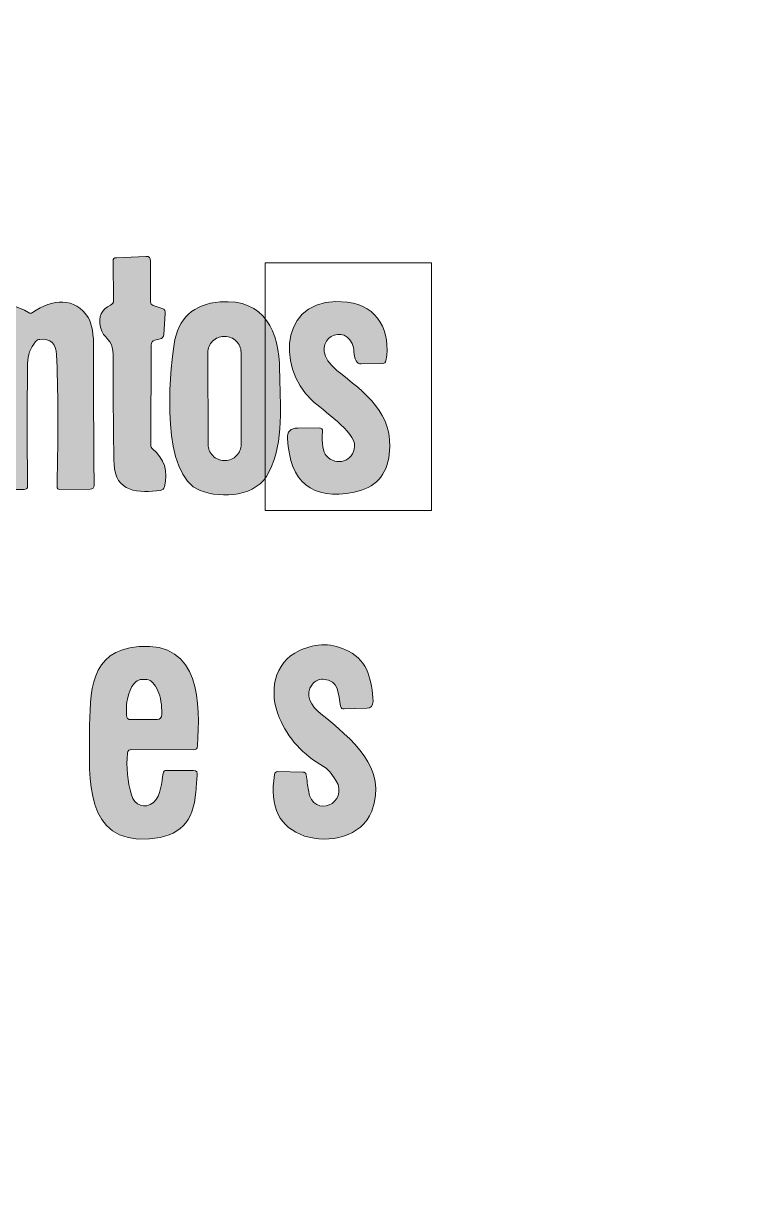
# Model space of a CAD drawing. Header units: millimetres. Extents: x 6 to 133, y 303 to 393.
# Drawn here: x 108.86 to 112.14, y 313.79 to 319.11 of the extents above; entities that cross this region are included whole.
import ezdxf

# ---------------------------------------------------------------- set-up
doc = ezdxf.new("R2010")
doc.units = ezdxf.units.MM
doc.header["$MEASUREMENT"] = 0

# ---------------------------------------------------------------- blocks, each defined once
blk = doc.blocks.new('block 2')
at = {"color": 188, "lineweight": 35, "true_color": 0x161224}
blk.add_open_spline([(21.4184, 393.1407), (21.4184, 393.1407), (6.4183, 303.1407), (6.4183, 303.1407), (6.4183, 303.1407), (118.7994, 303.1407), (118.7994, 303.1407), (118.7994, 303.1407), (133.0232, 388.4831), (133.0232, 388.4831), (133.3864, 390.6622), (131.9143, 392.7231), (129.7352, 393.0863), (129.5179, 393.1225), (129.298, 393.1407), (129.0776, 393.1407), (129.0776, 393.1407), (21.4184, 393.1407), (21.4184, 393.1407)], degree=3, knots=[0, 0, 0, 0, 1, 1, 1, 2, 2, 2, 3, 3, 3, 4, 4, 4, 5, 5, 5, 6, 6, 6, 6], dxfattribs=at)
blk = doc.blocks.new('block 139')
at = {"true_color": 0x161225}
h = blk.add_hatch(color=188, dxfattribs=at)
h.dxf.hatch_style = 2
edge = h.paths.add_edge_path()
edge.add_spline(control_points=[(107.2776, 319.6901), (106.9857, 320.104), (107.0401, 320.7256), (107.2277, 321.1707), (107.4586, 321.7145), (107.8692, 321.9998), (108.4597, 322.0286), (108.7805, 322.0441), (108.9969, 321.76), (109.0047, 321.4515), (109.0169, 321.0319), (108.6217, 320.6945), (108.2566, 320.5624), (108.1556, 320.5258), (108.0535, 320.4947), (107.948, 320.4681), (107.9403, 320.4659), (107.9347, 320.4603), (107.9336, 320.4514), (107.8992, 320.1229), (108.1833, 319.5846), (108.5052, 319.4903), (108.6417, 319.4503), (108.7938, 319.4958), (108.927, 319.5424), (109.4775, 319.7345), (110.0036, 320.1174), (110.3188, 320.6135), (110.3432, 320.6501), (110.3665, 320.6756), (110.3909, 320.6879), (110.4686, 320.7278), (110.6373, 320.7589), (110.5619, 320.5913), (110.4609, 320.3671), (110.321, 320.1718), (110.1401, 320.0053), (109.6784, 319.5791), (109.1323, 319.3349), (108.503, 319.275), (108.0901, 319.235), (107.6772, 319.3116), (107.3675, 319.599), (107.3609, 319.6046), (107.3542, 319.6057), (107.3465, 319.6024), (107.2987, 319.5846), (107.2377, 319.5724), (107.1633, 319.5669), (106.7815, 319.5358), (106.4685, 319.6679), (106.2388, 319.9609), (106.1467, 320.0785), (105.9935, 320.4082), (105.7948, 320.2761), (105.6883, 320.205), (105.6017, 320.1063), (105.5373, 319.982), (105.2521, 319.4315), (104.9702, 318.7211), (104.4463, 318.3571), (104.0678, 318.0951), (103.666, 318.2738), (103.4074, 318.5957), (103.3253, 318.6989), (103.2698, 318.8132), (103.2409, 318.9387), (103.1266, 319.437), (103.2021, 319.9131), (103.4673, 320.3693), (103.8425, 321.0108), (104.4907, 321.2484), (105.2021, 321.1906), (105.5162, 321.1651), (105.7793, 321.1085), (106.0379, 320.9531), (106.0656, 320.9376), (106.0745, 320.9165), (106.0667, 320.891), (106.0645, 320.8821), (106.059, 320.8754), (106.0512, 320.8721), (105.9336, 320.8222), (105.8403, 320.8244), (105.7127, 320.8721), (105.5029, 320.9509), (105.2498, 321.0242), (105.0367, 320.9886), (104.6572, 320.9276), (104.5606, 320.6668), (104.4141, 320.3049), (104.2976, 320.0175), (103.8602, 318.821), (104.1355, 318.6046), (104.3708, 318.4192), (104.7138, 319.0874), (104.7926, 319.2361), (105.0145, 319.6501), (105.1899, 320.0275), (105.4663, 320.3549), (105.6072, 320.5236), (105.7216, 320.5802), (105.9347, 320.5835), (106.0379, 320.5857), (106.1211, 320.5724), (106.1833, 320.5425), (106.3231, 320.477), (106.4286, 320.3782), (106.4985, 320.2461), (106.675, 319.9109), (106.8548, 319.6601), (107.2721, 319.679), (107.281, 319.6801), (107.2821, 319.6834), (107.2776, 319.6901)], knot_values=[0, 0, 0, 0, 1, 1, 1, 2, 2, 2, 3, 3, 3, 4, 4, 4, 5, 5, 5, 6, 6, 6, 7, 7, 7, 8, 8, 8, 9, 9, 9, 10, 10, 10, 11, 11, 11, 12, 12, 12, 13, 13, 13, 14, 14, 14, 15, 15, 15, 16, 16, 16, 17, 17, 17, 18, 18, 18, 19, 19, 19, 20, 20, 20, 21, 21, 21, 22, 22, 22, 23, 23, 23, 24, 24, 24, 25, 25, 25, 26, 26, 26, 27, 27, 27, 28, 28, 28, 29, 29, 29, 30, 30, 30, 31, 31, 31, 32, 32, 32, 33, 33, 33, 34, 34, 34, 35, 35, 35, 36, 36, 36, 37, 37, 37, 38, 38, 38, 38], degree=3, periodic=1)
edge = h.paths.add_edge_path()
edge.add_spline(control_points=[(108.2621, 320.9576), (108.342, 321.0852), (108.6628, 321.679), (108.4608, 321.7789), (108.321, 321.8477), (108.1589, 321.6868), (108.0968, 321.5747), (107.968, 321.3449), (107.8948, 321.1096), (107.8759, 320.8677), (107.8726, 320.8177), (107.8714, 320.6634), (107.9303, 320.6268), (107.9391, 320.6224), (107.9469, 320.6213), (107.9558, 320.6246), (108.0845, 320.679), (108.1911, 320.8443), (108.2621, 320.9576)], knot_values=[0, 0, 0, 0, 1, 1, 1, 2, 2, 2, 3, 3, 3, 4, 4, 4, 5, 5, 5, 6, 6, 6, 6], degree=3, periodic=1)
at = {"lineweight": 0}
blk.add_open_spline([(107.2776, 319.6901), (106.9857, 320.104), (107.0401, 320.7256), (107.2277, 321.1707), (107.4586, 321.7145), (107.8692, 321.9998), (108.4597, 322.0286), (108.7805, 322.0441), (108.9969, 321.76), (109.0047, 321.4515), (109.0169, 321.0319), (108.6217, 320.6945), (108.2566, 320.5624), (108.1556, 320.5258), (108.0535, 320.4947), (107.948, 320.4681), (107.9403, 320.4659), (107.9347, 320.4603), (107.9336, 320.4514), (107.8992, 320.1229), (108.1833, 319.5846), (108.5052, 319.4903), (108.6417, 319.4503), (108.7938, 319.4958), (108.927, 319.5424), (109.4775, 319.7345), (110.0036, 320.1174), (110.3188, 320.6135), (110.3432, 320.6501), (110.3665, 320.6756), (110.3909, 320.6879), (110.4686, 320.7278), (110.6373, 320.7589), (110.5619, 320.5913), (110.4609, 320.3671), (110.321, 320.1718), (110.1401, 320.0053), (109.6784, 319.5791), (109.1323, 319.3349), (108.503, 319.275), (108.0901, 319.235), (107.6772, 319.3116), (107.3675, 319.599), (107.3609, 319.6046), (107.3542, 319.6057), (107.3465, 319.6024), (107.2987, 319.5846), (107.2377, 319.5724), (107.1633, 319.5669), (106.7815, 319.5358), (106.4685, 319.6679), (106.2388, 319.9609), (106.1467, 320.0785), (105.9935, 320.4082), (105.7948, 320.2761), (105.6883, 320.205), (105.6017, 320.1063), (105.5373, 319.982), (105.2521, 319.4315), (104.9702, 318.7211), (104.4463, 318.3571), (104.0678, 318.0951), (103.666, 318.2738), (103.4074, 318.5957), (103.3253, 318.6989), (103.2698, 318.8132), (103.2409, 318.9387), (103.1266, 319.437), (103.2021, 319.9131), (103.4673, 320.3693), (103.8425, 321.0108), (104.4907, 321.2484), (105.2021, 321.1906), (105.5162, 321.1651), (105.7793, 321.1085), (106.0379, 320.9531), (106.0656, 320.9376), (106.0745, 320.9165), (106.0667, 320.891), (106.0645, 320.8821), (106.059, 320.8754), (106.0512, 320.8721), (105.9336, 320.8222), (105.8403, 320.8244), (105.7127, 320.8721), (105.5029, 320.9509), (105.2498, 321.0242), (105.0367, 320.9886), (104.6572, 320.9276), (104.5606, 320.6668), (104.4141, 320.3049), (104.2976, 320.0175), (103.8602, 318.821), (104.1355, 318.6046), (104.3708, 318.4192), (104.7138, 319.0874), (104.7926, 319.2361), (105.0145, 319.6501), (105.1899, 320.0275), (105.4663, 320.3549), (105.6072, 320.5236), (105.7216, 320.5802), (105.9347, 320.5835), (106.0379, 320.5857), (106.1211, 320.5724), (106.1833, 320.5425), (106.3231, 320.477), (106.4286, 320.3782), (106.4985, 320.2461), (106.675, 319.9109), (106.8548, 319.6601), (107.2721, 319.679), (107.281, 319.6801), (107.2821, 319.6834), (107.2776, 319.6901)], degree=3, knots=[0, 0, 0, 0, 1, 1, 1, 2, 2, 2, 3, 3, 3, 4, 4, 4, 5, 5, 5, 6, 6, 6, 7, 7, 7, 8, 8, 8, 9, 9, 9, 10, 10, 10, 11, 11, 11, 12, 12, 12, 13, 13, 13, 14, 14, 14, 15, 15, 15, 16, 16, 16, 17, 17, 17, 18, 18, 18, 19, 19, 19, 20, 20, 20, 21, 21, 21, 22, 22, 22, 23, 23, 23, 24, 24, 24, 25, 25, 25, 26, 26, 26, 27, 27, 27, 28, 28, 28, 29, 29, 29, 30, 30, 30, 31, 31, 31, 32, 32, 32, 33, 33, 33, 34, 34, 34, 35, 35, 35, 36, 36, 36, 37, 37, 37, 38, 38, 38, 38], dxfattribs=at)
blk = doc.blocks.new('block 138')
blk.add_blockref('block 139', (0, 0))
blk = doc.blocks.new('block 141')
at = {"true_color": 0x161225}
h = blk.add_hatch(color=188, dxfattribs=at)
h.dxf.hatch_style = 2
edge = h.paths.add_edge_path()
edge.add_spline(control_points=[(110.3676, 317.6412), (110.3188, 317.7466), (110.1501, 317.6379), (110.2977, 317.518), (110.4264, 317.4137), (110.5607, 317.3226), (110.5374, 317.1329), (110.5263, 317.0363), (110.4731, 316.9786), (110.3765, 316.9597), (110.1834, 316.922), (110.0813, 317.0041), (110.0713, 317.205), (110.0691, 317.2372), (110.0846, 317.2538), (110.1179, 317.2538), (110.1179, 317.2538), (110.2156, 317.2549), (110.2156, 317.2549), (110.2267, 317.2549), (110.2322, 317.2494), (110.2311, 317.2383), (110.2278, 317.1806), (110.2333, 317.144), (110.2489, 317.1273), (110.2933, 317.0762), (110.3743, 317.0996), (110.3787, 317.1695), (110.382, 317.2372), (110.2311, 317.336), (110.1834, 317.3804), (110.0136, 317.5391), (110.0402, 317.8698), (110.3465, 317.831), (110.4853, 317.8132), (110.5474, 317.6956), (110.5219, 317.5624), (110.5197, 317.5546), (110.5152, 317.5502), (110.5064, 317.5502), (110.5064, 317.5502), (110.4087, 317.548), (110.4087, 317.548), (110.3987, 317.5468), (110.3909, 317.5524), (110.3854, 317.5613), (110.3732, 317.5857), (110.3776, 317.6212), (110.3676, 317.6412)], knot_values=[0, 0, 0, 0, 1, 1, 1, 2, 2, 2, 3, 3, 3, 4, 4, 4, 5, 5, 5, 6, 6, 6, 7, 7, 7, 8, 8, 8, 9, 9, 9, 10, 10, 10, 11, 11, 11, 12, 12, 12, 13, 13, 13, 14, 14, 14, 15, 15, 15, 16, 16, 16, 16], degree=3, periodic=1)
at = {"lineweight": 0}
blk.add_open_spline([(110.3676, 317.6412), (110.3188, 317.7466), (110.1501, 317.6379), (110.2977, 317.518), (110.4264, 317.4137), (110.5607, 317.3226), (110.5374, 317.1329), (110.5263, 317.0363), (110.4731, 316.9786), (110.3765, 316.9597), (110.1834, 316.922), (110.0813, 317.0041), (110.0713, 317.205), (110.0691, 317.2372), (110.0846, 317.2538), (110.1179, 317.2538), (110.1179, 317.2538), (110.2156, 317.2549), (110.2156, 317.2549), (110.2267, 317.2549), (110.2322, 317.2494), (110.2311, 317.2383), (110.2278, 317.1806), (110.2333, 317.144), (110.2489, 317.1273), (110.2933, 317.0762), (110.3743, 317.0996), (110.3787, 317.1695), (110.382, 317.2372), (110.2311, 317.336), (110.1834, 317.3804), (110.0136, 317.5391), (110.0402, 317.8698), (110.3465, 317.831), (110.4853, 317.8132), (110.5474, 317.6956), (110.5219, 317.5624), (110.5197, 317.5546), (110.5152, 317.5502), (110.5064, 317.5502), (110.5064, 317.5502), (110.4087, 317.548), (110.4087, 317.548), (110.3987, 317.5468), (110.3909, 317.5524), (110.3854, 317.5613), (110.3732, 317.5857), (110.3776, 317.6212), (110.3676, 317.6412)], degree=3, knots=[0, 0, 0, 0, 1, 1, 1, 2, 2, 2, 3, 3, 3, 4, 4, 4, 5, 5, 5, 6, 6, 6, 7, 7, 7, 8, 8, 8, 9, 9, 9, 10, 10, 10, 11, 11, 11, 12, 12, 12, 13, 13, 13, 14, 14, 14, 15, 15, 15, 16, 16, 16, 16], dxfattribs=at)
blk = doc.blocks.new('block 140')
at = {"lineweight": 0}
blk.add_lwpolyline([(109.9681, 318.0119), (110.7317, 318.0119), (110.7317, 316.8754), (109.9681, 316.8754), (109.9681, 318.0119)], dxfattribs=at)
blk.add_blockref('block 141', (0, 0))

msp = doc.modelspace()

# ---------------------------------------------------------------- hatches: boundary and pattern name
at = {"true_color": 0x161225}
h = msp.add_hatch(color=188, dxfattribs=at)
h.dxf.hatch_style = 2
edge = h.paths.add_edge_path()
edge.add_spline(control_points=[(109.4464, 317.6345), (109.4464, 317.6345), (109.4442, 317.1739), (109.4442, 317.1739), (109.4442, 317.1673), (109.4464, 317.1628), (109.4519, 317.1584), (109.5063, 317.114), (109.5241, 317.0552), (109.5074, 316.9841), (109.5041, 316.9752), (109.4986, 316.9697), (109.4886, 316.9675), (109.3909, 316.9542), (109.2788, 316.9586), (109.2755, 317.0896), (109.2733, 317.1639), (109.2721, 317.3326), (109.271, 317.5946), (109.271, 317.6634), (109.2266, 317.6601), (109.2133, 317.7167), (109.2022, 317.7644), (109.2178, 317.7988), (109.2599, 317.8177), (109.2688, 317.8221), (109.2733, 317.8288), (109.2733, 317.8387), (109.2733, 317.8387), (109.271, 318.0197), (109.271, 318.0197), (109.271, 318.0297), (109.2766, 318.0352), (109.2866, 318.0352), (109.2866, 318.0352), (109.422, 318.0407), (109.422, 318.0407), (109.4364, 318.0419), (109.4431, 318.0341), (109.4431, 318.0197), (109.4431, 318.0197), (109.4431, 317.8332), (109.4431, 317.8332), (109.4431, 317.8243), (109.4475, 317.8188), (109.4553, 317.8154), (109.4553, 317.8154), (109.4963, 317.8021), (109.4963, 317.8021), (109.5074, 317.7977), (109.5119, 317.791), (109.5108, 317.7788), (109.5108, 317.7788), (109.5041, 317.6834), (109.5041, 317.6834), (109.503, 317.6723), (109.4963, 317.6645), (109.4864, 317.6623), (109.4864, 317.6623), (109.463, 317.6567), (109.463, 317.6567), (109.4519, 317.6545), (109.4464, 317.6467), (109.4464, 317.6345)], knot_values=[0, 0, 0, 0, 1, 1, 1, 2, 2, 2, 3, 3, 3, 4, 4, 4, 5, 5, 5, 6, 6, 6, 7, 7, 7, 8, 8, 8, 9, 9, 9, 10, 10, 10, 11, 11, 11, 12, 12, 12, 13, 13, 13, 14, 14, 14, 15, 15, 15, 16, 16, 16, 17, 17, 17, 18, 18, 18, 19, 19, 19, 20, 20, 20, 21, 21, 21, 21], degree=3, periodic=1)
h = msp.add_hatch(color=188, dxfattribs=at)
h.dxf.hatch_style = 2
edge = h.paths.add_edge_path()
edge.add_spline(control_points=[(108.9014, 317.7833), (108.9936, 317.8465), (109.0979, 317.8554), (109.1567, 317.7611), (109.1745, 317.7322), (109.1822, 317.6834), (109.1822, 317.6145), (109.1811, 317.4059), (109.1822, 317.1983), (109.1845, 316.9908), (109.1845, 316.9797), (109.1778, 316.9741), (109.1667, 316.973), (109.1667, 316.973), (109.0269, 316.9719), (109.0269, 316.9719), (109.0191, 316.9719), (109.0146, 316.9764), (109.0146, 316.9852), (109.0202, 317.2372), (109.0191, 317.4392), (109.0124, 317.5901), (109.0102, 317.6423), (108.9847, 317.6656), (108.9358, 317.6601), (108.9281, 317.6601), (108.9214, 317.6567), (108.9159, 317.6501), (108.8914, 317.6212), (108.8792, 317.5879), (108.8792, 317.5491), (108.877, 317.3615), (108.877, 317.175), (108.8792, 316.9875), (108.8792, 316.9775), (108.8737, 316.9719), (108.8637, 316.9719), (108.8637, 316.9719), (108.7216, 316.9719), (108.7216, 316.9719), (108.7116, 316.9719), (108.7072, 316.9775), (108.7072, 316.9875), (108.7072, 316.9875), (108.7083, 317.7899), (108.7083, 317.7899), (108.7083, 317.7988), (108.7116, 317.8032), (108.7205, 317.8055), (108.7816, 317.8232), (108.836, 317.8154), (108.8837, 317.7833), (108.8892, 317.7788), (108.8948, 317.7788), (108.9014, 317.7833)], knot_values=[0, 0, 0, 0, 1, 1, 1, 2, 2, 2, 3, 3, 3, 4, 4, 4, 5, 5, 5, 6, 6, 6, 7, 7, 7, 8, 8, 8, 9, 9, 9, 10, 10, 10, 11, 11, 11, 12, 12, 12, 13, 13, 13, 14, 14, 14, 15, 15, 15, 16, 16, 16, 17, 17, 17, 18, 18, 18, 18], degree=3, periodic=1)
h = msp.add_hatch(color=188, dxfattribs=at)
h.dxf.hatch_style = 2
edge = h.paths.add_edge_path()
edge.add_spline(control_points=[(109.9858, 317.0507), (109.9314, 316.9386), (109.7705, 316.9286), (109.6706, 316.9675), (109.4897, 317.0363), (109.5274, 317.4869), (109.5507, 317.6379), (109.5696, 317.7577), (109.6395, 317.8221), (109.7616, 317.8321), (109.9681, 317.8487), (110.0335, 317.6934), (110.0346, 317.5191), (110.0369, 317.3648), (110.0568, 317.1939), (109.9858, 317.0507)], knot_values=[0, 0, 0, 0, 1, 1, 1, 2, 2, 2, 3, 3, 3, 4, 4, 4, 5, 5, 5, 5], degree=3, periodic=1)
edge = h.paths.add_edge_path()
edge.add_spline(control_points=[(109.8582, 317.6001), (109.8571, 317.6212), (109.8504, 317.6379), (109.836, 317.6523), (109.8215, 317.6667), (109.8049, 317.6734), (109.7838, 317.6734), (109.7838, 317.6734), (109.7794, 317.6734), (109.7794, 317.6734), (109.7594, 317.6734), (109.7416, 317.6667), (109.7272, 317.6523), (109.7128, 317.6379), (109.7061, 317.6201), (109.7061, 317.6001), (109.7061, 317.6001), (109.7072, 317.1784), (109.7072, 317.1784), (109.7072, 317.1584), (109.7139, 317.1406), (109.7283, 317.1273), (109.7427, 317.1129), (109.7605, 317.1051), (109.7805, 317.1051), (109.7805, 317.1051), (109.7849, 317.1051), (109.7849, 317.1051), (109.806, 317.1051), (109.8227, 317.1129), (109.8371, 317.1273), (109.8515, 317.1417), (109.8582, 317.1584), (109.8582, 317.1784), (109.8582, 317.1784), (109.8582, 317.6001), (109.8582, 317.6001)], knot_values=[0, 0, 0, 0, 1, 1, 1, 2, 2, 2, 3, 3, 3, 4, 4, 4, 5, 5, 5, 6, 6, 6, 7, 7, 7, 8, 8, 8, 9, 9, 9, 10, 10, 10, 11, 11, 11, 12, 12, 12, 12], degree=3, periodic=1)
h = msp.add_hatch(color=188, dxfattribs=at)
h.dxf.hatch_style = 2
edge = h.paths.add_edge_path()
edge.add_spline(control_points=[(109.3376, 315.7632), (109.331, 315.6978), (109.3365, 315.6334), (109.3554, 315.5712), (109.3698, 315.5235), (109.4164, 315.5035), (109.4564, 315.5368), (109.493, 315.5668), (109.493, 315.6312), (109.5008, 315.6689), (109.5019, 315.6789), (109.5074, 315.6833), (109.5163, 315.6833), (109.5163, 315.6833), (109.6406, 315.6822), (109.6406, 315.6822), (109.654, 315.6822), (109.6595, 315.6756), (109.6573, 315.6622), (109.6551, 315.6445), (109.6528, 315.619), (109.6506, 315.5845), (109.6395, 315.4458), (109.5785, 315.3803), (109.4375, 315.3692), (109.139, 315.3459), (109.1623, 315.65), (109.1634, 315.8543), (109.1656, 316.0452), (109.1612, 316.2327), (109.3887, 316.2516), (109.675, 316.2749), (109.6695, 315.9874), (109.6584, 315.7954), (109.6584, 315.7832), (109.6517, 315.7777), (109.6395, 315.7777), (109.6395, 315.7777), (109.3565, 315.7788), (109.3565, 315.7788), (109.3454, 315.7799), (109.3387, 315.7743), (109.3376, 315.7632)], knot_values=[0, 0, 0, 0, 1, 1, 1, 2, 2, 2, 3, 3, 3, 4, 4, 4, 5, 5, 5, 6, 6, 6, 7, 7, 7, 8, 8, 8, 9, 9, 9, 10, 10, 10, 11, 11, 11, 12, 12, 12, 13, 13, 13, 14, 14, 14, 14], degree=3, periodic=1)
edge = h.paths.add_edge_path()
edge.add_spline(control_points=[(109.3543, 315.9164), (109.3543, 315.9164), (109.473, 315.9175), (109.473, 315.9175), (109.4875, 315.9175), (109.4941, 315.9253), (109.4941, 315.9397), (109.4941, 315.9397), (109.4941, 315.9575), (109.4941, 315.9575), (109.4941, 315.9974), (109.4864, 316.0318), (109.4719, 316.0596), (109.4564, 316.0873), (109.4397, 316.1018), (109.4187, 316.1006), (109.4187, 316.1006), (109.4031, 316.1006), (109.4031, 316.1006), (109.3831, 316.1006), (109.3665, 316.0862), (109.3521, 316.0574), (109.3387, 316.0296), (109.3321, 315.9952), (109.3321, 315.9553), (109.3321, 315.9553), (109.3321, 315.9375), (109.3321, 315.9375), (109.3321, 315.9231), (109.3398, 315.9153), (109.3543, 315.9164)], knot_values=[0, 0, 0, 0, 1, 1, 1, 2, 2, 2, 3, 3, 3, 4, 4, 4, 5, 5, 5, 6, 6, 6, 7, 7, 7, 8, 8, 8, 9, 9, 9, 10, 10, 10, 10], degree=3, periodic=1)
h = msp.add_hatch(color=188, dxfattribs=at)
h.dxf.hatch_style = 2
edge = h.paths.add_edge_path()
edge.add_spline(control_points=[(110.1667, 315.5923), (110.1889, 315.4536), (110.3565, 315.5368), (110.2933, 315.6367), (110.2722, 315.6711), (110.2533, 315.6922), (110.2367, 315.7011), (110.1423, 315.7555), (110.0735, 315.8298), (110.0335, 315.9253), (109.9847, 316.0385), (110.0058, 316.1783), (110.1257, 316.2327), (110.2034, 316.2694), (110.2788, 316.2682), (110.351, 316.2305), (110.442, 316.1817), (110.4575, 316.0951), (110.4631, 315.9996), (110.4631, 315.9797), (110.4542, 315.9697), (110.4353, 315.9686), (110.4353, 315.9686), (110.331, 315.9652), (110.331, 315.9652), (110.3221, 315.9641), (110.3166, 315.9686), (110.3143, 315.9775), (110.3021, 316.0296), (110.311, 316.0995), (110.2333, 316.1018), (110.2145, 316.1018), (110.1978, 316.0951), (110.1856, 316.0796), (110.1445, 316.0285), (110.18, 315.9786), (110.2244, 315.943), (110.3665, 315.8265), (110.533, 315.6933), (110.4575, 315.4969), (110.4109, 315.3781), (110.2611, 315.3459), (110.149, 315.3825), (110.0346, 315.4214), (109.988, 315.5146), (110.0113, 315.6645), (110.0136, 315.6733), (110.018, 315.6778), (110.0269, 315.6778), (110.0269, 315.6778), (110.1412, 315.6756), (110.1412, 315.6756), (110.1501, 315.6756), (110.1556, 315.6711), (110.1567, 315.6634), (110.1601, 315.6378), (110.1634, 315.6145), (110.1667, 315.5923)], knot_values=[0, 0, 0, 0, 1, 1, 1, 2, 2, 2, 3, 3, 3, 4, 4, 4, 5, 5, 5, 6, 6, 6, 7, 7, 7, 8, 8, 8, 9, 9, 9, 10, 10, 10, 11, 11, 11, 12, 12, 12, 13, 13, 13, 14, 14, 14, 15, 15, 15, 16, 16, 16, 17, 17, 17, 18, 18, 18, 19, 19, 19, 19], degree=3, periodic=1)

# ---------------------------------------------------------------- linework, layer by layer
at = {"lineweight": 0}
for points, knots in [([(109.4464, 317.6345), (109.4464, 317.6345), (109.4442, 317.1739), (109.4442, 317.1739), (109.4442, 317.1673), (109.4464, 317.1628), (109.4519, 317.1584), (109.5063, 317.114), (109.5241, 317.0552), (109.5074, 316.9841), (109.5041, 316.9752), (109.4986, 316.9697), (109.4886, 316.9675), (109.3909, 316.9542), (109.2788, 316.9586), (109.2755, 317.0896), (109.2733, 317.1639), (109.2721, 317.3326), (109.271, 317.5946), (109.271, 317.6634), (109.2266, 317.6601), (109.2133, 317.7167), (109.2022, 317.7644), (109.2178, 317.7988), (109.2599, 317.8177), (109.2688, 317.8221), (109.2733, 317.8288), (109.2733, 317.8387), (109.2733, 317.8387), (109.271, 318.0197), (109.271, 318.0197), (109.271, 318.0297), (109.2766, 318.0352), (109.2866, 318.0352), (109.2866, 318.0352), (109.422, 318.0407), (109.422, 318.0407), (109.4364, 318.0419), (109.4431, 318.0341), (109.4431, 318.0197), (109.4431, 318.0197), (109.4431, 317.8332), (109.4431, 317.8332), (109.4431, 317.8243), (109.4475, 317.8188), (109.4553, 317.8154), (109.4553, 317.8154), (109.4963, 317.8021), (109.4963, 317.8021), (109.5074, 317.7977), (109.5119, 317.791), (109.5108, 317.7788), (109.5108, 317.7788), (109.5041, 317.6834), (109.5041, 317.6834), (109.503, 317.6723), (109.4963, 317.6645), (109.4864, 317.6623), (109.4864, 317.6623), (109.463, 317.6567), (109.463, 317.6567), (109.4519, 317.6545), (109.4464, 317.6467), (109.4464, 317.6345)], [0, 0, 0, 0, 1, 1, 1, 2, 2, 2, 3, 3, 3, 4, 4, 4, 5, 5, 5, 6, 6, 6, 7, 7, 7, 8, 8, 8, 9, 9, 9, 10, 10, 10, 11, 11, 11, 12, 12, 12, 13, 13, 13, 14, 14, 14, 15, 15, 15, 16, 16, 16, 17, 17, 17, 18, 18, 18, 19, 19, 19, 20, 20, 20, 21, 21, 21, 21]), ([(108.9014, 317.7833), (108.9936, 317.8465), (109.0979, 317.8554), (109.1567, 317.7611), (109.1745, 317.7322), (109.1822, 317.6834), (109.1822, 317.6145), (109.1811, 317.4059), (109.1822, 317.1983), (109.1845, 316.9908), (109.1845, 316.9797), (109.1778, 316.9741), (109.1667, 316.973), (109.1667, 316.973), (109.0269, 316.9719), (109.0269, 316.9719), (109.0191, 316.9719), (109.0146, 316.9764), (109.0146, 316.9852), (109.0202, 317.2372), (109.0191, 317.4392), (109.0124, 317.5901), (109.0102, 317.6423), (108.9847, 317.6656), (108.9358, 317.6601), (108.9281, 317.6601), (108.9214, 317.6567), (108.9159, 317.6501), (108.8914, 317.6212), (108.8792, 317.5879), (108.8792, 317.5491), (108.877, 317.3615), (108.877, 317.175), (108.8792, 316.9875), (108.8792, 316.9775), (108.8737, 316.9719), (108.8637, 316.9719), (108.8637, 316.9719), (108.7216, 316.9719), (108.7216, 316.9719), (108.7116, 316.9719), (108.7072, 316.9775), (108.7072, 316.9875), (108.7072, 316.9875), (108.7083, 317.7899), (108.7083, 317.7899), (108.7083, 317.7988), (108.7116, 317.8032), (108.7205, 317.8055), (108.7816, 317.8232), (108.836, 317.8154), (108.8837, 317.7833), (108.8892, 317.7788), (108.8948, 317.7788), (108.9014, 317.7833)], [0, 0, 0, 0, 1, 1, 1, 2, 2, 2, 3, 3, 3, 4, 4, 4, 5, 5, 5, 6, 6, 6, 7, 7, 7, 8, 8, 8, 9, 9, 9, 10, 10, 10, 11, 11, 11, 12, 12, 12, 13, 13, 13, 14, 14, 14, 15, 15, 15, 16, 16, 16, 17, 17, 17, 18, 18, 18, 18]), ([(109.9858, 317.0507), (109.9314, 316.9386), (109.7705, 316.9286), (109.6706, 316.9675), (109.4897, 317.0363), (109.5274, 317.4869), (109.5507, 317.6379), (109.5696, 317.7577), (109.6395, 317.8221), (109.7616, 317.8321), (109.9681, 317.8487), (110.0335, 317.6934), (110.0346, 317.5191), (110.0369, 317.3648), (110.0568, 317.1939), (109.9858, 317.0507)], [0, 0, 0, 0, 1, 1, 1, 2, 2, 2, 3, 3, 3, 4, 4, 4, 5, 5, 5, 5]), ([(109.8582, 317.6001), (109.8571, 317.6212), (109.8504, 317.6379), (109.836, 317.6523), (109.8215, 317.6667), (109.8049, 317.6734), (109.7838, 317.6734), (109.7838, 317.6734), (109.7794, 317.6734), (109.7794, 317.6734), (109.7594, 317.6734), (109.7416, 317.6667), (109.7272, 317.6523), (109.7128, 317.6379), (109.7061, 317.6201), (109.7061, 317.6001), (109.7061, 317.6001), (109.7072, 317.1784), (109.7072, 317.1784), (109.7072, 317.1584), (109.7139, 317.1406), (109.7283, 317.1273), (109.7427, 317.1129), (109.7605, 317.1051), (109.7805, 317.1051), (109.7805, 317.1051), (109.7849, 317.1051), (109.7849, 317.1051), (109.806, 317.1051), (109.8227, 317.1129), (109.8371, 317.1273), (109.8515, 317.1417), (109.8582, 317.1584), (109.8582, 317.1784), (109.8582, 317.1784), (109.8582, 317.6001), (109.8582, 317.6001)], [0, 0, 0, 0, 1, 1, 1, 2, 2, 2, 3, 3, 3, 4, 4, 4, 5, 5, 5, 6, 6, 6, 7, 7, 7, 8, 8, 8, 9, 9, 9, 10, 10, 10, 11, 11, 11, 12, 12, 12, 12]), ([(109.3376, 315.7632), (109.331, 315.6978), (109.3365, 315.6334), (109.3554, 315.5712), (109.3698, 315.5235), (109.4164, 315.5035), (109.4564, 315.5368), (109.493, 315.5668), (109.493, 315.6312), (109.5008, 315.6689), (109.5019, 315.6789), (109.5074, 315.6833), (109.5163, 315.6833), (109.5163, 315.6833), (109.6406, 315.6822), (109.6406, 315.6822), (109.654, 315.6822), (109.6595, 315.6756), (109.6573, 315.6622), (109.6551, 315.6445), (109.6528, 315.619), (109.6506, 315.5845), (109.6395, 315.4458), (109.5785, 315.3803), (109.4375, 315.3692), (109.139, 315.3459), (109.1623, 315.65), (109.1634, 315.8543), (109.1656, 316.0452), (109.1612, 316.2327), (109.3887, 316.2516), (109.675, 316.2749), (109.6695, 315.9874), (109.6584, 315.7954), (109.6584, 315.7832), (109.6517, 315.7777), (109.6395, 315.7777), (109.6395, 315.7777), (109.3565, 315.7788), (109.3565, 315.7788), (109.3454, 315.7799), (109.3387, 315.7743), (109.3376, 315.7632)], [0, 0, 0, 0, 1, 1, 1, 2, 2, 2, 3, 3, 3, 4, 4, 4, 5, 5, 5, 6, 6, 6, 7, 7, 7, 8, 8, 8, 9, 9, 9, 10, 10, 10, 11, 11, 11, 12, 12, 12, 13, 13, 13, 14, 14, 14, 14]), ([(110.1667, 315.5923), (110.1889, 315.4536), (110.3565, 315.5368), (110.2933, 315.6367), (110.2722, 315.6711), (110.2533, 315.6922), (110.2367, 315.7011), (110.1423, 315.7555), (110.0735, 315.8298), (110.0335, 315.9253), (109.9847, 316.0385), (110.0058, 316.1783), (110.1257, 316.2327), (110.2034, 316.2694), (110.2788, 316.2682), (110.351, 316.2305), (110.442, 316.1817), (110.4575, 316.0951), (110.4631, 315.9996), (110.4631, 315.9797), (110.4542, 315.9697), (110.4353, 315.9686), (110.4353, 315.9686), (110.331, 315.9652), (110.331, 315.9652), (110.3221, 315.9641), (110.3166, 315.9686), (110.3143, 315.9775), (110.3021, 316.0296), (110.311, 316.0995), (110.2333, 316.1018), (110.2145, 316.1018), (110.1978, 316.0951), (110.1856, 316.0796), (110.1445, 316.0285), (110.18, 315.9786), (110.2244, 315.943), (110.3665, 315.8265), (110.533, 315.6933), (110.4575, 315.4969), (110.4109, 315.3781), (110.2611, 315.3459), (110.149, 315.3825), (110.0346, 315.4214), (109.988, 315.5146), (110.0113, 315.6645), (110.0136, 315.6733), (110.018, 315.6778), (110.0269, 315.6778), (110.0269, 315.6778), (110.1412, 315.6756), (110.1412, 315.6756), (110.1501, 315.6756), (110.1556, 315.6711), (110.1567, 315.6634), (110.1601, 315.6378), (110.1634, 315.6145), (110.1667, 315.5923)], [0, 0, 0, 0, 1, 1, 1, 2, 2, 2, 3, 3, 3, 4, 4, 4, 5, 5, 5, 6, 6, 6, 7, 7, 7, 8, 8, 8, 9, 9, 9, 10, 10, 10, 11, 11, 11, 12, 12, 12, 13, 13, 13, 14, 14, 14, 15, 15, 15, 16, 16, 16, 17, 17, 17, 18, 18, 18, 19, 19, 19, 19]), ([(109.3543, 315.9164), (109.3543, 315.9164), (109.473, 315.9175), (109.473, 315.9175), (109.4875, 315.9175), (109.4941, 315.9253), (109.4941, 315.9397), (109.4941, 315.9397), (109.4941, 315.9575), (109.4941, 315.9575), (109.4941, 315.9974), (109.4864, 316.0318), (109.4719, 316.0596), (109.4564, 316.0873), (109.4397, 316.1018), (109.4187, 316.1006), (109.4187, 316.1006), (109.4031, 316.1006), (109.4031, 316.1006), (109.3831, 316.1006), (109.3665, 316.0862), (109.3521, 316.0574), (109.3387, 316.0296), (109.3321, 315.9952), (109.3321, 315.9553), (109.3321, 315.9553), (109.3321, 315.9375), (109.3321, 315.9375), (109.3321, 315.9231), (109.3398, 315.9153), (109.3543, 315.9164)], [0, 0, 0, 0, 1, 1, 1, 2, 2, 2, 3, 3, 3, 4, 4, 4, 5, 5, 5, 6, 6, 6, 7, 7, 7, 8, 8, 8, 9, 9, 9, 10, 10, 10, 10])]:
    msp.add_open_spline(points, degree=3, knots=knots, dxfattribs=at)

# ---------------------------------------------------------------- block references
for name in ['block 2', 'block 138', 'block 140']:
    msp.add_blockref(name, (0, 0))

doc.saveas('drawing.dxf')
